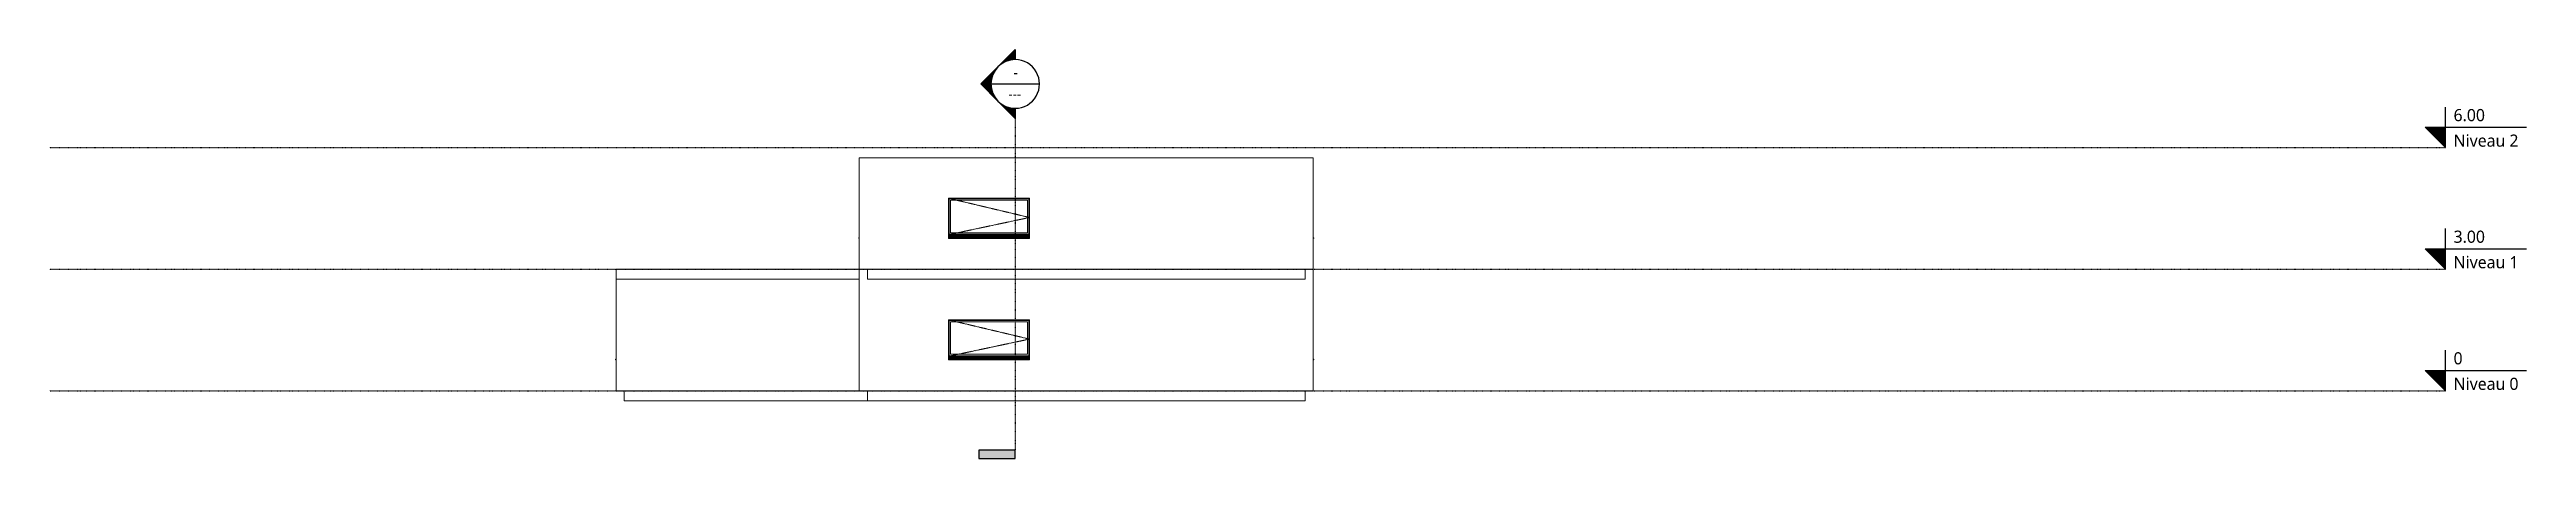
# Model space of a CAD drawing. Header units: millimetres. Extents: x -29576 to 31558, y -1669 to 8418.
import ezdxf

# ---------------------------------------------------------------- set-up
doc = ezdxf.new("R2010")
doc.units = ezdxf.units.MM
doc.linetypes.add('Centre', pattern=[12.499999999999998, 2.5, -1.874999999999999, 6.25, -1.874999999999999])
doc.linetypes.add('Tiret point', pattern=[6.249999999999998, 2.5, -1.874999999999999, 0, -1.874999999999999])
for name, color, linetype, lineweight in [('A-FLOR', 192, 'Continuous', 13), ('A-FLOR-LEVL', 51, 'Continuous', 30), ('A-GLAZ', 151, 'Continuous', 13), ('A-GLAZ-SILL', 1, 'Continuous', 13), ('A-WALL', 113, 'Continuous', 13), ('G-ANNO-SYMB', 111, 'Continuous', 30)]:
    doc.layers.add(name, color=color, linetype=linetype, lineweight=lineweight)
doc.styles.add('Trebuchet MS', font='trebuc.ttf', dxfattribs={"height": 299.9999999999996})
doc.styles.add('Trebuchet MS_1', font='trebuc.ttf', dxfattribs={"height": 249.9999999999997})

# ---------------------------------------------------------------- blocks, each defined once
blk = doc.blocks.new('1 Vantail - Droit - 0_60 m x 0_95 m - Appui en aluminium _2_00m large_-255854-Elévation Sud')
at = {"layer": 'A-GLAZ-SILL'}
for p, q in [((-15589.55381009139, 777.642703531429), (-15604.55381009236, 776.0661400023423)), ((-15604.55381009236, 776.0661400023423), (-15604.55381009236, 760.5104235264467)), ((-15604.55381009236, 760.5104235264467), (-15599.55381009236, 761.035944702775)), ((-15599.55381009236, 771.3364494153532), (-15589.55381009139, 772.3874917681114)), ((-15599.55381009236, 761.035944702775), (-15599.55381009236, 771.3364494153532))]:
    blk.add_line(p, q, dxfattribs=at)
blk = doc.blocks.new('1 Vantail - Droit - 0_60 m x 0_95 m - Appui en aluminium _2_00m large_-V1-Elévation Sud')
at = {"layer": 'A-GLAZ', "linetype": 'Centre', "lineweight": 9}
for p in [(-7389.553810091394, 1749.999999999981), (-7389.553810091394, 849.9999999999806)]:
    blk.add_line(p, (-5389.553810091395, 1275.000000000118), dxfattribs=at)
at = {"layer": 'A-GLAZ'}
for p, q in [((-7374.553810091393, 864.9999999999804), (-7374.553810091393, 1734.99999999998)), ((-7374.553810091393, 1734.99999999998), (-5404.553810091394, 1734.99999999998)), ((-7339.553810091395, 1699.999999999981), (-7339.553810091395, 899.9999999999801)), ((-7339.553810091395, 1699.999999999982), (-5439.553810091394, 1699.999999999982)), ((-5439.553810091394, 899.9999999999799), (-5439.553810091394, 1699.999999999982)), ((-5404.553810091394, 1734.99999999998), (-5404.553810091394, 864.9999999999804)), ((-7389.553810091394, 839.3761424862691), (-5389.553810091395, 839.37614248627)), ((-7389.553810091394, 823.2991909404146), (-5389.553810091395, 823.2991909404146)), ((-7389.553810091394, 794.9999999999804), (-5389.553810091395, 794.9999999999804)), ((-5404.553810091394, 864.9999999999804), (-7374.553810091393, 864.9999999999804)), ((-7339.553810091395, 899.9999999999801), (-5439.553810091394, 899.9999999999799))]:
    blk.add_line(p, q, dxfattribs=at)
at = {"layer": 'A-GLAZ-SILL'}
for p, q in [((-5389.553810091395, 789.7296905869786), (-7389.553810091394, 789.7296905869786)), ((-7389.553810091394, 776.0661400023423), (-7389.553810091394, 777.6427035314293)), ((-7389.553810091394, 760.5104235264467), (-7389.553810091394, 776.0661400023423)), ((-7389.553810091394, 776.0661400023423), (-5389.553810091395, 776.0661400023423)), ((-5389.553810091395, 760.5104235264467), (-7389.553810091394, 760.5104235264467)), ((-5389.553810091395, 777.6427035314293), (-5389.553810091395, 776.0661400023423)), ((-5389.553810091395, 776.0661400023423), (-5389.553810091395, 760.5104235264467))]:
    blk.add_line(p, q, dxfattribs=at)
blk = doc.blocks.new('1 Vantail - Droit - 0_60 m x 0_95 m - Appui en aluminium _2_00m large_-V2-Elévation Sud')
at = {"layer": 'A-GLAZ-SILL'}
for p, q in [((1625.44618990957, 776.0661400023423), (1610.446189908603, 777.6427035314293)), ((1610.446189908605, 772.3874917681114), (1620.44618990957, 771.3364494153532)), ((1620.44618990957, 771.3364494153532), (1620.44618990957, 761.035944702775)), ((1620.44618990957, 761.035944702775), (1625.44618990957, 760.5104235264467)), ((1625.44618990957, 760.5104235264467), (1625.44618990957, 776.0661400023423))]:
    blk.add_line(p, q, dxfattribs=at)
blk = doc.blocks.new('Niveau - Marqueur de niveau - Point triangulaire-1765-Elévation Sud')
at = {"layer": 'A-FLOR-LEVL'}
blk.add_hatch(color=256, dxfattribs=at).paths.add_polyline_path([(29557.68183154224, 499.9999999997452), (29557.68183154224, -2.539323e-10), (29057.68183154224, 499.9999999997452)])
for p, q in [((29557.68183154224, -2.536151e-10), (29557.68183154224, 999.9999999997418)), ((29057.68183154224, 499.9999999997422), (29557.68183154224, -2.535093e-10)), ((29057.68183154224, 499.9999999997422), (31557.68183154223, 499.9999999997422))]:
    blk.add_line(p, q, dxfattribs=at)
blk = doc.blocks.new('Coupe - Marque de la ligne de coupe - Verticale pleine-3537-Elévation Sud')
at = {"layer": 'G-ANNO-SYMB'}
blk.add_hatch(color=256, dxfattribs=at).paths.add_polyline_path([(-6642.578718899239, -1469.20000000001), (-5742.578718899238, -1469.200000000018), (-5742.578718899241, -1669.200000000018), (-6642.57871889924, -1669.20000000001)])
for p, q in [((-6642.578718899239, -1469.20000000001), (-6642.57871889924, -1669.20000000001)), ((-5742.578718899238, -1469.200000000018), (-6642.578718899239, -1469.20000000001)), ((-6642.57871889924, -1669.20000000001), (-5742.578718899241, -1669.200000000018)), ((-5742.578718899241, -1669.200000000018), (-5742.578718899238, -1469.200000000018))]:
    blk.add_line(p, q, dxfattribs=at)
blk = doc.blocks.new('Coupe - Extrémité de la ligne de coupe - Pleine-2974-Elévation Sud')
at = {"layer": 'G-ANNO-SYMB'}
h = blk.add_hatch(color=256, dxfattribs=at)
edge = h.paths.add_edge_path()
edge.add_line((-6591.106856323087, 7569.199999999972), (-6342.578718899234, 7569.199999999975))
edge.add_arc((-5742.578718899235, 7569.199999999975), 600.0000000000016, 135.0000000000008, 180.0000000000004, ccw=False)
edge.add_line((-6166.842787611167, 7993.4640687119), (-6591.106856323087, 7569.199999999972))
h = blk.add_hatch(color=256, dxfattribs=at)
edge = h.paths.add_edge_path()
edge.add_line((-5742.578718899244, 8417.728137423828), (-6166.842787611166, 7993.464068711903))
edge.add_arc((-5742.578718899235, 7569.199999999977), 599.9999999999982, 90.00000000000063, 135.0000000000004, ccw=False)
edge.add_line((-5742.578718899241, 8169.199999999975), (-5742.578718899244, 8417.728137423828))
h = blk.add_hatch(color=256, dxfattribs=at)
edge = h.paths.add_edge_path()
edge.add_line((-6591.106856323087, 7569.199999999975), (-6166.842787611166, 7144.935931288049))
edge.add_arc((-5742.578718899234, 7569.199999999977), 600.0000000000023, 180.0000000000001, 224.9999999999998, ccw=False)
edge.add_line((-6342.578718899234, 7569.199999999975), (-6591.106856323087, 7569.199999999975))
h = blk.add_hatch(color=256, dxfattribs=at)
edge = h.paths.add_edge_path()
edge.add_line((-5742.57871889924, 6720.671862576122), (-5742.578718899238, 6969.199999999975))
edge.add_arc((-5742.578718899235, 7569.199999999975), 599.9999999999995, 224.9999999999998, 269.99999999999955, ccw=False)
edge.add_line((-6166.842787611165, 7144.935931288047), (-5742.57871889924, 6720.671862576122))
for p, q in [((-6591.106856323097, 7569.19999999998), (-5742.578718899228, 8417.728137423826)), ((-6591.106856323087, 7569.199999999972), (-6166.842787611167, 7993.4640687119)), ((-6166.842787611166, 7993.464068711903), (-5742.578718899244, 8417.728137423828)), ((-5742.578718899231, 8169.199999999975), (-5742.578718899228, 8417.728137423826)), ((-5742.578718899244, 8417.728137423828), (-5742.578718899241, 8169.199999999975)), ((-6591.106856323097, 7569.19999999998), (-5742.578718899238, 6720.671862576122)), ((-6342.578718899234, 7569.199999999975), (-6591.106856323087, 7569.199999999972)), ((-6591.106856323087, 7569.199999999975), (-6342.578718899234, 7569.199999999975)), ((-6166.842787611166, 7144.935931288049), (-6591.106856323087, 7569.199999999975)), ((-5742.57871889924, 6720.671862576122), (-6166.842787611165, 7144.935931288047)), ((-5742.578718899238, 6969.199999999975), (-5742.578718899238, 6720.671862576122)), ((-5742.578718899238, 6969.199999999975), (-5742.57871889924, 6720.671862576122))]:
    blk.add_line(p, q, dxfattribs=at)
for centre, radius, start, end in [((-5742.578718899235, 7569.199999999975), 600.0000000000008, 90.00000000000003, 269.9999999999993), ((-5742.578718899235, 7569.199999999975), 600.0000000000016, 135.0000000000004, 180), ((-5742.578718899235, 7569.199999999977), 599.9999999999982, 90.00000000000021, 135), ((-5742.578718899237, 7569.199999999975), 600.0000000000005, 269.9999999999997, 89.99999999999987), ((-5742.578718899234, 7569.199999999977), 600.0000000000023, 179.9999999999997, 224.9999999999994), ((-5742.578718899235, 7569.199999999975), 599.9999999999995, 224.9999999999994, 269.9999999999992)]:
    blk.add_arc(centre, radius, start, end, dxfattribs=at)

msp = doc.modelspace()

# ---------------------------------------------------------------- linework, layer by layer
at = {"layer": 'A-FLOR'}
for p, q in [((-15589.55381009139, 2999.99999999998), (-9589.553810091398, 2999.99999999998)), ((-15589.55381009139, 2999.99999999998), (-15589.55381009139, 2749.99999999998)), ((-9389.554, 2999.99999999998), (-9389.554, 2749.99999999998)), ((1410.446, 2749.99999999998), (-9389.554, 2749.99999999998)), ((1410.446, 2749.99999999998), (1410.446, 2999.99999999998)), ((-15389.5538100914, -1.94916e-11), (-15389.5538100914, -250.0000000000195)), ((1410.446189908603, -250.0000000000195), (-15389.5538100914, -250.0000000000195)), ((-9389.553810091396, -1.94916e-11), (-9389.553810091396, -250.0000000000195)), ((1410.446189908603, -1.94916e-11), (1410.446189908603, -250.0000000000195))]:
    msp.add_line(p, q, dxfattribs=at)
at = {"layer": 'A-FLOR-LEVL', "linetype": 'Tiret point'}
for p, q in [((-29575.97130188107, 6000.000000000184), (29557.68183154226, 5999.999999999573)), ((-29575.97130188107, 3000.000000000051), (29557.68183154226, 2999.99999999986)), ((-29575.97130188107, 1.438349e-10), (29557.68183154226, -2.573159e-10))]:
    msp.add_line(p, q, dxfattribs=at)
at = {"layer": 'A-WALL'}
for p, q in [((-9589.553810091398, 5749.999999999979), (-9589.553810091398, -1.94916e-11)), ((1610.446189908603, 5749.999999999979), (-9589.5538100914, 5749.999999999979)), ((1610.446189908603, 5749.999999999979), (1610.446189908603, -1.94916e-11)), ((-7389.553810091392, 3777.642703531427), (-7389.553810091392, 4749.999999999981)), ((-7389.553810091392, 4749.999999999981), (-5389.553810091395, 4749.999999999981)), ((-5389.553810091395, 4749.999999999981), (-5389.553810091395, 3777.642703531423)), ((-9589.5538100914, 2749.99999999998), (-15589.55381009139, 2749.99999999998)), ((-15589.55381009139, 2749.99999999998), (-15589.55381009139, -1.94916e-11)), ((1610.446189908603, 2999.99999999998), (-9589.5538100914, 2999.99999999998)), ((-7389.553810091392, 777.6427035314252), (-7389.553810091392, 1749.999999999981)), ((-7389.553810091392, 1749.999999999981), (-5389.553810091395, 1749.999999999981)), ((-5389.553810091395, 1749.999999999981), (-5389.553810091395, 777.6427035314258)), ((-15589.55381009139, -1.94916e-11), (1610.446189908603, -1.94916e-11))]:
    msp.add_line(p, q, dxfattribs=at)
at = {"layer": 'G-ANNO-SYMB'}
msp.add_line((-6342.578718899234, 7569.199999999975), (-5142.578718899234, 7569.199999999975), dxfattribs=at)
at = {"layer": 'G-ANNO-SYMB', "linetype": 'Tiret point'}
msp.add_line((-5742.578718899244, 6969.199999999979), (-5742.578718899244, -1469.200000000019), dxfattribs=at)

# ---------------------------------------------------------------- block references
at = {"layer": 'A-FLOR-LEVL'}
for p in [(0, 5999.999999999828), (0, 3000.000000000115), (0, 0)]:
    msp.add_blockref('Niveau - Marqueur de niveau - Point triangulaire-1765-Elévation Sud', p, dxfattribs=at)
at = {"layer": 'A-GLAZ', "lineweight": 9}
for name, p in [('1 Vantail - Droit - 0_60 m x 0_95 m - Appui en aluminium _2_00m large_-V1-Elévation Sud', (0, 3000)), ('1 Vantail - Droit - 0_60 m x 0_95 m - Appui en aluminium _2_00m large_-255854-Elévation Sud', (6000.000000000006, 3000)), ('1 Vantail - Droit - 0_60 m x 0_95 m - Appui en aluminium _2_00m large_-V2-Elévation Sud', (0, 3000)), ('1 Vantail - Droit - 0_60 m x 0_95 m - Appui en aluminium _2_00m large_-V1-Elévation Sud', (0, 0)), ('1 Vantail - Droit - 0_60 m x 0_95 m - Appui en aluminium _2_00m large_-255854-Elévation Sud', (0, 0)), ('1 Vantail - Droit - 0_60 m x 0_95 m - Appui en aluminium _2_00m large_-V2-Elévation Sud', (0, 0))]:
    msp.add_blockref(name, p, dxfattribs=at)
at = {"layer": 'G-ANNO-SYMB'}
for name in ['Coupe - Extrémité de la ligne de coupe - Pleine-2974-Elévation Sud', 'Coupe - Marque de la ligne de coupe - Verticale pleine-3537-Elévation Sud']:
    msp.add_blockref(name, (0, 0), dxfattribs=at)

# ---------------------------------------------------------------- texts
at = {"layer": 'A-FLOR-LEVL', "char_height": 299.9999999999996, "attachment_point": 1, "style": 'Trebuchet MS'}
for s, insert, width in [('6.00', (29758.23455163368, 6951.120147256798), 1010.126249999999), ('Niveau 2', (29758.23455163368, 6321.614472002212), 1980.168124999997), ('3.00', (29758.23455163368, 3951.120147257085), 1010.126249999999), ('Niveau 1', (29758.23455163368, 3321.6144720025), 1980.168124999997), ('0', (29758.23455163368, 951.12014725697), 272.5737499999997), ('Niveau 0', (29758.23455163368, 321.6144720023847), 1980.168124999997)]:
    msp.add_mtext(s, dxfattribs=dict(at, insert=insert, width=width))
at = {"layer": 'G-ANNO-SYMB', "char_height": 249.9999999999997, "attachment_point": 1, "style": 'Trebuchet MS_1'}
for s, insert, width in [('-', (-5784.336661232609, 7978.628115186618), 152.3206249999998), ('---', (-5909.836661232608, 7448.479645112255), 456.9618749999995)]:
    msp.add_mtext(s, dxfattribs=dict(at, insert=insert, width=width))

doc.saveas('drawing.dxf')
